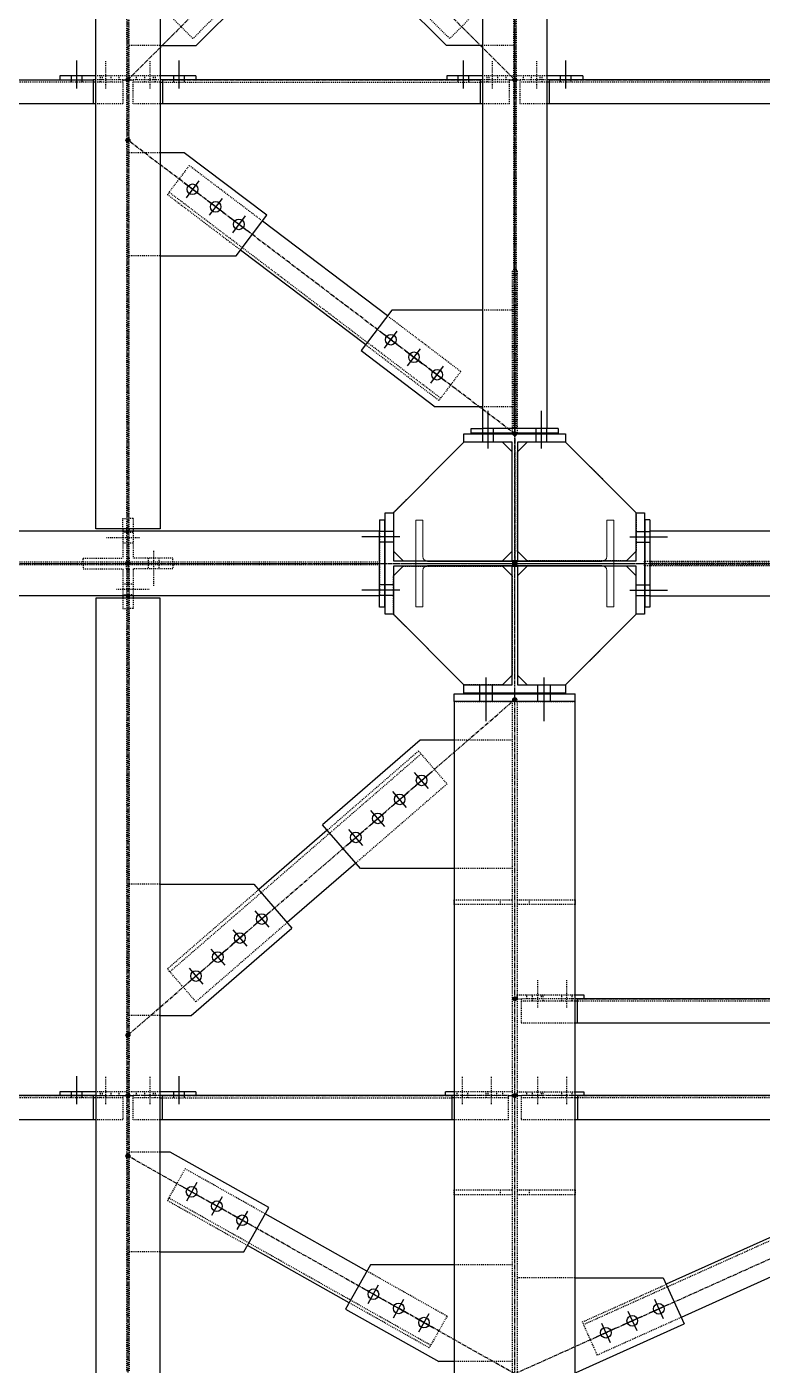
# Model space of a CAD drawing. Header units: millimetres. Extents: x -1319 to 21258, y 10038 to 27532.
# Drawn here: x 13218 to 14739, y 18825 to 21592 of the extents above; entities that cross this region are included whole.
import ezdxf

# ---------------------------------------------------------------- set-up
doc = ezdxf.new("R2010")
doc.units = ezdxf.units.MM
for name, pattern in [('CENTER', [12.7, 7.9375, -1.5875, 1.5875, -1.5875]), ('DXK_LINE_DOT2', [3.9198, 1.9599, -1.9599]), ('DXK_LINE_DOT5', [7.8785, 2.979, -0.9799, 0.9799, -0.9799, 0.9799, -0.9799])]:
    doc.linetypes.add(name, pattern=pattern)
for name, color, linetype in [('1', 7, 'Continuous'), ('2', 7, 'Continuous'), ('4', 7, 'Continuous')]:
    doc.layers.add(name, color=color, linetype=linetype)
doc.layers.add('CEN', color=1, linetype='CENTER', lineweight=9)
doc.layers.add('MAIN OBJECT', color=2, linetype='Continuous', lineweight=18)

# ---------------------------------------------------------------- blocks, each defined once
blk = doc.blocks.new('A$Cfeb8c868')
at = {"layer": '4', "linetype": 'Continuous'}
for points in [[(7700, -2004, -1), (7700, -1996, -1)], [(7700, -2004, -1), (7700, -1996, -1)], [(7700, -2004, -1), (7700, -1996, -1)], [(8500, -2004, -1), (8500, -1996, -1)], [(8500, -2004, -1), (8500, -1996, -1)], [(8500, -2004, -1), (8500, -1996, -1)], [(7700, -2129, -1), (7700, -2121, -1)], [(8500, -2735.7, -1), (8500, -2727.7, -1)], [(7700, -3004, -1), (7700, -2996, -1)], [(7700, -3004, -1), (7700, -2996, -1)], [(8500, -3004, -1), (8500, -2996, -1)], [(8500, -3004, -1), (8500, -2996, -1)], [(8500, -3004, -1), (8500, -2996, -1)], [(8500, -3004, -1), (8500, -2996, -1)], [(8500, -3285.4, -1), (8500, -3277.4, -1)], [(8500, -3904, -1), (8500, -3896, -1)], [(7700, -3979, -1), (7700, -3971, -1)], [(7700, -4104, -1), (7700, -4096, -1)], [(7700, -4104, -1), (7700, -4096, -1)], [(8500, -4104, -1), (8500, -4096, -1)], [(8500, -4104, -1), (8500, -4096, -1)], [(7700, -4229, -1), (7700, -4221, -1)]]:
    blk.add_hatch(color=4, dxfattribs=at).paths.add_polyline_path(points)
at = {"layer": '1', "color": 4, "linetype": 'DXK_LINE_DOT2'}
for p, q in [((8497.2, -16.4), (8497.2, -2720.7)), ((8502.9, -16.4), (8502.9, -2720.7)), ((7697.2, -110), (7697.2, -2928.4)), ((7702.8, -2928.4), (7702.8, -1192)), ((7926.6, -1822.9), (7834.6, -1914.9)), ((8365.4, -1914.9), (8273.4, -1822.9)), ((7834.6, -1914.9), (7781.6, -1861.8)), ((8418.4, -1861.8), (8365.4, -1914.9)), ((7766.6, -1929.3), (7702.8, -1929.3)), ((8497.2, -1929.3), (8433.4, -1929.3)), ((7654.2, -2018), (7654.2, -1960)), ((7745.8, -2018), (7745.8, -1960)), ((8454.2, -2018), (8454.2, -1960)), ((8545.8, -2018), (8545.8, -1960)), ((7697.2, -1992), (7633.4, -1992)), ((7643.2, -2000), (7643.2, -1992)), ((7647.2, -2000), (7647.2, -1992)), ((7665.2, -2000), (7665.2, -1992)), ((7682.2, -2000), (7682.2, -1992)), ((7697.2, -1992), (7697.2, -2000)), ((7766.6, -1992), (7702.8, -1992)), ((7717.9, -2000), (7717.9, -1992)), ((7734.8, -2000), (7734.8, -1992)), ((7752.8, -2000), (7752.8, -1992)), ((7756.8, -2000), (7756.8, -1992)), ((8497.2, -1992), (8433.4, -1992)), ((8443.2, -2000), (8443.2, -1992)), ((8447.2, -2000), (8447.2, -1992)), ((8465.2, -2000), (8465.2, -1992)), ((8482.2, -2000), (8482.2, -1992)), ((8497.2, -1992), (8497.2, -2000)), ((8566.6, -1992), (8502.9, -1992)), ((8517.9, -2000), (8517.9, -1992)), ((8534.8, -2000), (8534.8, -1992)), ((8552.8, -2000), (8552.8, -1992)), ((8556.8, -2000), (8556.8, -1992)), ((7628.4, -2005), (6695, -2005)), ((7689.2, -2000), (7628.4, -2000)), ((7689.2, -2005), (7633.4, -2005)), ((7643.2, -2005), (7643.2, -2000)), ((7665.2, -2005), (7665.2, -2000)), ((7689.2, -2000), (7689.2, -2050)), ((7710.8, -2050), (7710.8, -2000)), ((7771.6, -2000), (7710.8, -2000)), ((7766.6, -2005), (7710.8, -2005)), ((7734.8, -2005), (7734.8, -2000)), ((7756.8, -2005), (7756.8, -2000)), ((7771.6, -2005), (8428.4, -2005)), ((8489.2, -2000), (8428.4, -2000)), ((8489.2, -2005), (8433.4, -2005)), ((8443.2, -2005), (8443.2, -2000)), ((8465.2, -2005), (8465.2, -2000)), ((8489.2, -2050), (8489.2, -2000)), ((8510.8, -2000), (8510.8, -2050)), ((8571.6, -2000), (8510.8, -2000)), ((8566.6, -2005), (8510.8, -2005)), ((8534.8, -2005), (8534.8, -2000)), ((8556.8, -2005), (8556.8, -2000)), ((9428.4, -2005), (8571.6, -2005)), ((7689.2, -2050), (7633.4, -2050)), ((7766.6, -2050), (7710.8, -2050)), ((8489.2, -2050), (8433.4, -2050)), ((8566.6, -2050), (8510.8, -2050)), ((7766.6, -2150.7), (7702.8, -2150.7)), ((7826.9, -2177.3), (7781.6, -2237.1)), ((7978.3, -2292.1), (7826.9, -2177.3)), ((7781.6, -2237.1), (7933, -2351.9)), ((8346.7, -2658.1), (7785.2, -2232.3)), ((7766.6, -2363.8), (7702.8, -2363.8)), ((8495, -2395), (8505, -2395)), ((8495, -2730.7), (8495, -2395)), ((8505, -2395), (8505, -2730.7)), ((8388.4, -2603.1), (8237, -2488.3)), ((8497.2, -2476.3), (8433.4, -2476.3)), ((8343.1, -2662.9), (8191.7, -2548.1)), ((8495, -2551.2), (8505, -2551.2)), ((8388.4, -2603.1), (8343.1, -2662.9)), ((8495, -2650.8), (8505, -2650.8)), ((8497.2, -2676.1), (8433.4, -2676.1)), ((8566.6, -2720.7), (8433.4, -2720.7)), ((8505, -2731.7), (8495, -2731.7)), ((8395, -2749.1), (8249, -2895)), ((8474.6, -2749.1), (8395, -2749.1)), ((8494.6, -2769.1), (8474.6, -2749.1)), ((8505.4, -2769.1), (8525.4, -2749.1)), ((8605, -2749.1), (8525.4, -2749.1)), ((8605, -2749.1), (8750.9, -2895)), ((8494.6, -2974.6), (8494.6, -2769.1)), ((8505.4, -2974.6), (8505.4, -2769.1)), ((8249, -2895), (8249, -2974.6)), ((8750.9, -2895), (8750.9, -2974.6)), ((7689.2, -2928.4), (7689.2, -2907.2)), ((7689.2, -2907.2), (7697.2, -2907.2)), ((7697.2, -2928.4), (7697.2, -2933.4)), ((7710.8, -2907.2), (7702.8, -2907.2)), ((7702.8, -2928.4), (7702.8, -2933.4)), ((7710.8, -2907.2), (7710.8, -2928.4)), ((7723.9, -2947.2), (7655.9, -2947.2)), ((7689.2, -2933.4), (7689.2, -2989.2)), ((7697.2, -2936.2), (7689.2, -2936.2)), ((7697.2, -2958.2), (7689.2, -2958.2)), ((7697.2, -2933.4), (7697.2, -2989.2)), ((7702.8, -2936.2), (7697.2, -2936.2)), ((7702.8, -2958.2), (7697.2, -2958.2)), ((7702.8, -2989.2), (7702.8, -2933.4)), ((7710.8, -2936.2), (7702.8, -2936.2)), ((7710.8, -2958.2), (7702.8, -2958.2)), ((7710.8, -2933.4), (7710.8, -2989.2)), ((8220.6, -2933.4), (8220.6, -3066.6)), ((8779.4, -2933.4), (8779.4, -3066.6)), ((7752.8, -2973.6), (7752.8, -3046.6)), ((8249, -2974.6), (8269.1, -2994.6)), ((8474.6, -2994.6), (8494.6, -2974.6)), ((8525.4, -2994.6), (8505.4, -2974.6)), ((8750.9, -2974.6), (8730.9, -2994.6)), ((8220.6, -2997.2), (6695, -2997.2)), ((8220.6, -3002.9), (6695, -3002.9)), ((7607.2, -2997.2), (7607.2, -2989.2)), ((7607.2, -2989.2), (7689.2, -2989.2)), ((7607.2, -3002.9), (7607.2, -3010.9)), ((7607.2, -3010.9), (7689.2, -3010.9)), ((7689.2, -3010.9), (7689.2, -3066.6)), ((7697.2, -2989.2), (7702.8, -2989.2)), ((7697.2, -2989.2), (7697.2, -2997.2)), ((7697.2, -3010.9), (7697.2, -3002.9)), ((7697.2, -3010.9), (7697.2, -3092.9)), ((7702.8, -3010.9), (7697.2, -3010.9)), ((7702.8, -2989.2), (7702.8, -2997.2)), ((7702.8, -3010.9), (7702.8, -3002.9)), ((7702.8, -3010.9), (7702.8, -3066.6)), ((7792.8, -2989.2), (7710.8, -2989.2)), ((7792.8, -3010.9), (7710.8, -3010.9)), ((7710.8, -3010.9), (7710.8, -3066.6)), ((7741.8, -2989.2), (7741.8, -2997.2)), ((7741.8, -2997.2), (7741.8, -3002.9)), ((7741.8, -3002.9), (7741.8, -3010.9)), ((7763.8, -2989.2), (7763.8, -2997.2)), ((7763.8, -2997.2), (7763.8, -3002.9)), ((7763.8, -3002.9), (7763.8, -3010.9)), ((7792.8, -2997.2), (7792.8, -2989.2)), ((7792.8, -3002.9), (7792.8, -3010.9)), ((8249, -3025.4), (8269.1, -3005.4)), ((8269.1, -2994.6), (8474.6, -2994.6)), ((8269.1, -3005.4), (8474.6, -3005.4)), ((8474.6, -3005.4), (8494.6, -3025.4)), ((8525.4, -3005.4), (8505.4, -3025.4)), ((8730.9, -2994.6), (8525.4, -2994.6)), ((8730.9, -3005.4), (8525.4, -3005.4)), ((8750.9, -3025.4), (8730.9, -3005.4)), ((8768.3, -3005), (8768.3, -2995)), ((8769.4, -2995), (9175.6, -2995)), ((9175.6, -3005), (8769.4, -3005)), ((11220.6, -2997.2), (8779.4, -2997.2)), ((11220.6, -3002.9), (8779.4, -3002.9)), ((8877.4, -3005), (8877.4, -2995)), ((8991.1, -3005), (8991.1, -2995)), ((7689.2, -3041.9), (7697.2, -3041.9)), ((7697.2, -3041.9), (7702.8, -3041.9)), ((7702.8, -3041.9), (7710.8, -3041.9)), ((8249, -3105), (8249, -3025.4)), ((8494.6, -3025.4), (8494.6, -3230.9)), ((8505.4, -3025.4), (8505.4, -3230.9)), ((8750.9, -3105), (8750.9, -3025.4)), ((7676.1, -3052.9), (7744.2, -3052.9)), ((7689.2, -3063.9), (7697.2, -3063.9)), ((7697.2, -3063.9), (7702.8, -3063.9)), ((7702.8, -3063.9), (7710.8, -3063.9)), ((7702.8, -3071.6), (7702.8, -3066.6)), ((7689.2, -3071.6), (7689.2, -3092.9)), ((7689.2, -3092.9), (7697.2, -3092.9)), ((7697.2, -3092.9), (7697.2, -4670)), ((7702.8, -3071.6), (7702.8, -4670)), ((7710.8, -3092.9), (7702.8, -3092.9)), ((7710.8, -3071.6), (7710.8, -3092.9)), ((8395, -3250.9), (8249, -3105)), ((8605, -3250.9), (8750.9, -3105)), ((8494.6, -3230.9), (8474.6, -3250.9)), ((8505.4, -3230.9), (8525.4, -3250.9)), ((8474.6, -3250.9), (8395, -3250.9)), ((8525.4, -3250.9), (8605, -3250.9)), ((8375, -3285.4), (8495, -3285.4)), ((8375, -3285.4), (8375, -3695)), ((8495, -3285.4), (8505, -3285.4)), ((8495, -9688), (8495, -3285.4)), ((8505, -3285.4), (8505, -9688)), ((8505, -3285.4), (8625, -3285.4)), ((8625, -3695), (8625, -3285.4)), ((8495, -3365.2), (8375, -3365.2)), ((8306.3, -3393.7), (7786.8, -3844.1)), ((8301, -3387.7), (8112.2, -3551.5)), ((8301, -3387.7), (8360, -3455.7)), ((8360, -3455.7), (8171.1, -3619.5)), ((8495, -3630.8), (8375, -3630.8)), ((7766.6, -3663), (7702.8, -3663)), ((7781.6, -3838.1), (7970.5, -3674.3)), ((8375, -3705), (8375, -3695)), ((8375, -3695), (8495, -3695)), ((8495, -3705), (8375, -3705)), ((8375, -3705), (8375, -4295)), ((8470, -3695), (8470, -3705)), ((8505, -3695), (8625, -3695)), ((8625, -3705), (8505, -3705)), ((8530, -3695), (8530, -3705)), ((8625, -3695), (8625, -3705)), ((8625, -4295), (8625, -3705)), ((8029.4, -3742.3), (7840.6, -3906.1)), ((7840.6, -3906.1), (7781.6, -3838.1)), ((8548, -3918), (8548, -3860)), ((8608, -3918), (8608, -3860)), ((8505, -3900), (8505, -3892)), ((8505, -3892), (8625, -3892)), ((8513, -3900), (8513, -3950)), ((8630, -3900), (8513, -3900)), ((8525, -3900), (8525, -3892)), ((8537, -3900), (8537, -3892)), ((8537, -3905), (8537, -3900)), ((8555, -3900), (8555, -3892)), ((8559, -3900), (8559, -3892)), ((8559, -3905), (8559, -3900)), ((8597, -3900), (8597, -3892)), ((8597, -3905), (8597, -3900)), ((8619, -3900), (8619, -3892)), ((8619, -3905), (8619, -3900)), ((8625, -3905), (8513, -3905)), ((9428.4, -3905), (8630, -3905)), ((7766.6, -3934.2), (7702.8, -3934.2)), ((8625, -3950), (8513, -3950)), ((7654.2, -4118), (7654.2, -4060)), ((7745.8, -4118), (7745.8, -4060)), ((8392, -4118), (8392, -4060)), ((8452, -4118), (8452, -4060)), ((8548, -4118), (8548, -4060)), ((8608, -4118), (8608, -4060)), ((7697.2, -4092), (7633.4, -4092)), ((7643.2, -4100), (7643.2, -4092)), ((7647.2, -4100), (7647.2, -4092)), ((7665.2, -4100), (7665.2, -4092)), ((7682.2, -4100), (7682.2, -4092)), ((7697.2, -4092), (7697.2, -4100)), ((7766.6, -4092), (7702.8, -4092)), ((7717.9, -4100), (7717.9, -4092)), ((7734.8, -4100), (7734.8, -4092)), ((7752.8, -4100), (7752.8, -4092)), ((7756.8, -4100), (7756.8, -4092)), ((8495, -4092), (8375, -4092)), ((8381, -4100), (8381, -4092)), ((8403, -4100), (8403, -4092)), ((8441, -4100), (8441, -4092)), ((8445, -4100), (8445, -4092)), ((8463, -4100), (8463, -4092)), ((8475, -4100), (8475, -4092)), ((8505, -4100), (8505, -4092)), ((8505, -4092), (8625, -4092)), ((8525, -4100), (8525, -4092)), ((8537, -4100), (8537, -4092)), ((8555, -4100), (8555, -4092)), ((8559, -4100), (8559, -4092)), ((8597, -4100), (8597, -4092)), ((8619, -4100), (8619, -4092)), ((7628.4, -4105), (6695, -4105)), ((7628.4, -4100), (7689.2, -4100)), ((7689.2, -4105), (7633.4, -4105)), ((7643.2, -4105), (7643.2, -4100)), ((7665.2, -4105), (7665.2, -4100)), ((7689.2, -4100), (7689.2, -4150)), ((7710.9, -4150), (7710.9, -4100)), ((7771.6, -4100), (7710.9, -4100)), ((7766.6, -4105), (7710.9, -4105)), ((7734.8, -4105), (7734.8, -4100)), ((7756.8, -4105), (7756.8, -4100)), ((7771.6, -4105), (8370, -4105)), ((8487, -4100), (8370, -4100)), ((8487, -4105), (8375, -4105)), ((8381, -4105), (8381, -4100)), ((8403, -4105), (8403, -4100)), ((8441, -4105), (8441, -4100)), ((8463, -4105), (8463, -4100)), ((8487, -4150), (8487, -4100)), ((8630, -4100), (8513, -4100)), ((8513, -4100), (8513, -4150)), ((8625, -4105), (8513, -4105)), ((8537, -4105), (8537, -4100)), ((8559, -4105), (8559, -4100)), ((8597, -4105), (8597, -4100)), ((8619, -4105), (8619, -4100)), ((9428.4, -4105), (8630, -4105)), ((7689.2, -4150), (7633.4, -4150)), ((7766.6, -4150), (7710.9, -4150)), ((8487, -4150), (8375, -4150)), ((8625, -4150), (8513, -4150)), ((7766.6, -4217), (7702.8, -4217)), ((7818.4, -4251.4), (7781.6, -4316.8)), ((7984, -4344.6), (7818.4, -4251.4)), ((9390.1, -4237.2), (8642.5, -4573.6)), ((8326.2, -4616.2), (7784.5, -4311.6)), ((8375, -4305), (8375, -4295)), ((8375, -4295), (8495, -4295)), ((8495, -4305), (8375, -4305)), ((8375, -4305), (8375, -5495)), ((8470, -4295), (8470, -4305)), ((8505, -4295), (8625, -4295)), ((8625, -4305), (8505, -4305)), ((8530, -4295), (8530, -4305)), ((8625, -4295), (8625, -4305)), ((8625, -5495), (8625, -4305)), ((7781.6, -4316.8), (7947.2, -4409.9)), ((7766.6, -4423), (7702.8, -4423)), ((8495, -4449.9), (8375, -4449.9)), ((8360, -4556.1), (8194.4, -4462.9)), ((8625, -4476.5), (8505, -4476.5)), ((8640, -4568.1), (8813.3, -4490.2)), ((8323.2, -4621.5), (8157.6, -4528.3)), ((8360, -4556.1), (8323.2, -4621.5)), ((8844, -4558.6), (8670.8, -4636.5)), ((8670.8, -4636.5), (8640, -4568.1)), ((8495, -4650), (8375, -4650))]:
    blk.add_line(p, q, dxfattribs=at)
at = {"layer": '2', "color": 4, "linetype": 'DXK_LINE_DOT5'}
for p, q in [((8500, -10093), (8500, 2072.7)), ((-5632.2, -3000), (11949.3, -3000))]:
    blk.add_line(p, q, dxfattribs=at)
at = {"layer": '2', "color": 4, "linetype": 'Continuous'}
for p, q in [((8433.4, -16.4), (8433.4, -2720.7)), ((8566.6, -16.4), (8566.6, -2720.7)), ((7633.4, -2928.4), (7633.4, -105)), ((7766.6, -105), (7766.6, -2928.4)), ((7841.4, -1929.3), (7937.2, -1833.5)), ((8358.6, -1929.3), (8262.8, -1833.5)), ((7766.6, -1929.3), (7841.4, -1929.3)), ((8433.4, -1929.3), (8358.6, -1929.3)), ((7594.2, -2018), (7594.2, -1960)), ((7805.8, -2018), (7805.8, -1960)), ((8394.2, -2018), (8394.2, -1960)), ((8605.8, -2018), (8605.8, -1960)), ((7633.4, -1992), (7559.2, -1992)), ((7559.2, -1992), (7559.2, -2000)), ((7583.2, -2000), (7583.2, -1992)), ((7605.2, -2000), (7605.2, -1992)), ((7840.8, -1992), (7766.6, -1992)), ((7794.8, -2000), (7794.8, -1992)), ((7816.8, -2000), (7816.8, -1992)), ((7840.8, -1992), (7840.8, -2000)), ((8433.4, -1992), (8359.2, -1992)), ((8359.2, -1992), (8359.2, -2000)), ((8383.2, -2000), (8383.2, -1992)), ((8405.2, -2000), (8405.2, -1992)), ((8640.8, -1992), (8566.6, -1992)), ((8594.8, -2000), (8594.8, -1992)), ((8616.8, -2000), (8616.8, -1992)), ((8640.8, -1992), (8640.8, -2000)), ((6695, -2000), (7628.4, -2000)), ((7583.2, -2005), (7583.2, -2000)), ((7605.2, -2005), (7605.2, -2000)), ((7628.4, -2000), (7628.4, -2050)), ((7633.4, -2000), (7628.4, -2000)), ((7633.4, -2005), (7628.4, -2005)), ((7771.6, -2000), (7766.6, -2000)), ((7766.6, -2005), (7771.6, -2005)), ((8428.4, -2000), (7771.6, -2000)), ((7771.6, -2000), (7771.6, -2050)), ((7794.8, -2005), (7794.8, -2000)), ((7816.8, -2005), (7816.8, -2000)), ((8383.2, -2005), (8383.2, -2000)), ((8405.2, -2005), (8405.2, -2000)), ((8428.4, -2000), (8428.4, -2050)), ((8433.4, -2000), (8428.4, -2000)), ((8433.4, -2005), (8428.4, -2005)), ((8571.6, -2000), (8566.6, -2000)), ((8571.6, -2005), (8566.6, -2005)), ((9428.4, -2000), (8571.6, -2000)), ((8571.6, -2050), (8571.6, -2000)), ((8594.8, -2005), (8594.8, -2000)), ((8616.8, -2005), (8616.8, -2000)), ((7633.4, -2050), (6690, -2050)), ((8433.4, -2050), (7766.6, -2050)), ((9433.4, -2050), (8566.6, -2050)), ((7816.6, -2150.7), (7766.6, -2150.7)), ((7987.4, -2280.2), (7816.6, -2150.7)), ((7851.2, -2239.6), (7816.1, -2213.1)), ((7847, -2208.8), (7820.4, -2243.9)), ((7899, -2275.9), (7863.9, -2249.3)), ((7894.8, -2245.1), (7868.2, -2280.1)), ((7946.8, -2312.2), (7911.7, -2285.6)), ((7942.6, -2281.3), (7916, -2316.4)), ((7923.9, -2363.8), (7987.4, -2280.2)), ((8237, -2488.3), (7978.3, -2292.1)), ((8191.7, -2548.1), (7933, -2351.9)), ((7766.6, -2363.8), (7923.9, -2363.8)), ((8246.1, -2476.3), (8182.6, -2560)), ((8433.4, -2476.3), (8246.1, -2476.3)), ((8226.2, -2524), (8261.3, -2550.6)), ((8230.5, -2554.9), (8257, -2519.8)), ((8182.6, -2560), (8335.7, -2676.1)), ((8274, -2560.3), (8309.1, -2586.9)), ((8278.3, -2591.1), (8304.8, -2556.1)), ((8321.8, -2596.5), (8356.9, -2623.1)), ((8326.1, -2627.4), (8352.7, -2592.3)), ((8433.4, -2676.1), (8335.7, -2676.1)), ((8445, -2762.1), (8445, -2684.1)), ((8445, -2762.1), (8445, -2684.1)), ((8555, -2762.1), (8555, -2684.1)), ((8555, -2762.1), (8555, -2684.1)), ((8395, -2731.7), (8395, -2731.7)), ((8395, -2731.7), (8605, -2731.7)), ((8395, -2749.1), (8395, -2731.7)), ((8410, -2730.7), (8410, -2720.7)), ((8410, -2720.7), (8433.4, -2720.7)), ((8590, -2730.7), (8410, -2730.7)), ((8566.6, -2720.7), (8433.4, -2720.7)), ((8434, -2730.7), (8434, -2720.7)), ((8434, -2730.7), (8434, -2720.7)), ((8434, -2749.1), (8434, -2731.7)), ((8434, -2749.1), (8434, -2731.7)), ((8456, -2730.7), (8456, -2720.7)), ((8456, -2730.7), (8456, -2720.7)), ((8456, -2749.1), (8456, -2731.7)), ((8456, -2749.1), (8456, -2731.7)), ((8495, -2730.7), (8495, -2731.7)), ((8505, -2730.7), (8505, -2731.7)), ((8544, -2730.7), (8544, -2720.7)), ((8544, -2730.7), (8544, -2720.7)), ((8544, -2749.1), (8544, -2731.7)), ((8544, -2749.1), (8544, -2731.7)), ((8566, -2730.7), (8566, -2720.7)), ((8566, -2730.7), (8566, -2720.7)), ((8566, -2749.1), (8566, -2731.7)), ((8566, -2749.1), (8566, -2731.7)), ((8590, -2720.7), (8566.6, -2720.7)), ((8590, -2720.7), (8590, -2730.7)), ((8605, -2731.7), (8605, -2731.7)), ((8605, -2731.7), (8605, -2749.1)), ((8395, -2749.1), (8249, -2895)), ((8395, -2749.1), (8395, -2749.1)), ((8494.6, -2749.1), (8395, -2749.1)), ((8494.6, -2769.1), (8474.6, -2749.1)), ((8494.6, -2749.1), (8494.6, -2749.1)), ((8494.6, -2994.6), (8494.6, -2749.1)), ((8505.4, -2749.1), (8505.4, -2749.1)), ((8605, -2749.1), (8505.4, -2749.1)), ((8505.4, -2749.1), (8505.4, -2994.6)), ((8525.4, -2749.1), (8505.4, -2769.1)), ((8605, -2749.1), (8605, -2749.1)), ((8605, -2749.1), (8750.9, -2895)), ((8231.7, -3105), (8231.7, -2895)), ((8231.7, -2895), (8249, -2895)), ((8249, -2895), (8249, -2994.6)), ((8750.9, -2895), (8768.3, -2895)), ((8750.9, -2994.6), (8750.9, -2895)), ((8768.3, -2895), (8768.3, -3105)), ((7766.6, -2928.4), (7633.4, -2928.4)), ((7689.2, -2928.4), (7689.2, -2933.4)), ((7697.2, -2928.4), (7697.2, -2933.4)), ((7702.8, -2933.4), (7702.8, -2928.4)), ((7710.8, -2928.4), (7710.8, -2933.4)), ((8220.6, -2910), (8220.6, -2933.4)), ((8220.6, -2910), (8230.6, -2910)), ((8230.6, -2910), (8230.6, -3090)), ((8779.4, -2910), (8769.4, -2910)), ((8769.4, -3090), (8769.4, -2910)), ((8779.4, -2910), (8779.4, -2933.4)), ((8220.6, -2933.4), (6690, -2933.4)), ((8262, -2945), (8184, -2945)), ((8262, -2945), (8184, -2945)), ((8230.6, -2934), (8220.6, -2934)), ((8230.6, -2934), (8220.6, -2934)), ((8230.6, -2956), (8220.6, -2956)), ((8230.6, -2956), (8220.6, -2956)), ((8220.6, -3066.6), (8220.6, -2933.4)), ((8249, -2934), (8231.7, -2934)), ((8249, -2934), (8231.7, -2934)), ((8249, -2956), (8231.7, -2956)), ((8249, -2956), (8231.7, -2956)), ((8738, -2945), (8816, -2945)), ((8738, -2945), (8816, -2945)), ((8750.9, -2934), (8768.3, -2934)), ((8750.9, -2934), (8768.3, -2934)), ((8750.9, -2956), (8768.3, -2956)), ((8750.9, -2956), (8768.3, -2956)), ((8769.4, -2934), (8779.4, -2934)), ((8769.4, -2934), (8779.4, -2934)), ((8769.4, -2956), (8779.4, -2956)), ((8769.4, -2956), (8779.4, -2956)), ((8779.4, -2933.4), (8779.4, -3066.6)), ((11220.6, -2933.4), (8779.4, -2933.4)), ((8249, -2974.6), (8269.1, -2994.6)), ((8474.6, -2994.6), (8494.6, -2974.6)), ((8525.4, -2994.6), (8505.4, -2974.6)), ((8750.9, -2974.6), (8730.9, -2994.6)), ((8249, -2994.6), (8750.9, -2994.6)), ((8750.9, -3005.4), (8249, -3005.4)), ((8249, -3005.4), (8249, -3105)), ((8269.1, -3005.4), (8249, -3025.4)), ((8474.6, -3005.4), (8494.6, -3025.4)), ((8494.6, -2994.6), (8494.6, -2994.6)), ((8505.4, -2994.6), (8494.6, -2994.6)), ((8494.6, -3005.4), (8494.6, -3005.4)), ((8494.6, -3251), (8494.6, -3005.4)), ((8494.6, -3005.4), (8505.4, -3005.4)), ((8505.4, -2994.6), (8505.4, -2994.6)), ((8505.4, -3005.4), (8505.4, -3005.4)), ((8505.4, -3005.4), (8505.4, -3251)), ((8525.4, -3005.4), (8505.4, -3025.4)), ((8750.9, -3025.4), (8730.9, -3005.4)), ((8750.9, -3105), (8750.9, -3005.4)), ((8768.3, -2995), (8769.4, -2995)), ((8769.4, -3005), (8768.3, -3005)), ((8220.6, -3066.6), (6690, -3066.6)), ((7689.2, -3066.6), (7689.2, -3071.6)), ((7697.2, -3066.6), (7697.2, -3071.6)), ((7702.8, -3066.6), (7702.8, -3071.6)), ((7710.8, -3066.6), (7710.8, -3071.6)), ((8262, -3055), (8184, -3055)), ((8262, -3055), (8184, -3055)), ((8230.6, -3044), (8220.6, -3044)), ((8230.6, -3044), (8220.6, -3044)), ((8230.6, -3066), (8220.6, -3066)), ((8230.6, -3066), (8220.6, -3066)), ((8220.6, -3090), (8220.6, -3066.6)), ((8249, -3044), (8231.7, -3044)), ((8249, -3044), (8231.7, -3044)), ((8249, -3066), (8231.7, -3066)), ((8249, -3066), (8231.7, -3066)), ((8738, -3055), (8816, -3055)), ((8738, -3055), (8816, -3055)), ((8750.9, -3044), (8768.3, -3044)), ((8750.9, -3044), (8768.3, -3044)), ((8750.9, -3066), (8768.3, -3066)), ((8750.9, -3066), (8768.3, -3066)), ((8769.4, -3044), (8779.4, -3044)), ((8769.4, -3044), (8779.4, -3044)), ((8769.4, -3066), (8779.4, -3066)), ((8769.4, -3066), (8779.4, -3066)), ((8779.4, -3066.6), (11220.6, -3066.6)), ((8779.4, -3066.6), (8779.4, -3090)), ((7633.4, -3071.6), (7633.4, -4675)), ((7766.6, -3071.6), (7633.4, -3071.6)), ((7766.6, -4675), (7766.6, -3071.6)), ((8230.6, -3090), (8220.6, -3090)), ((8779.4, -3090), (8769.4, -3090)), ((8249, -3105), (8231.7, -3105)), ((8395, -3250.9), (8249, -3105)), ((8605, -3250.9), (8750.9, -3105)), ((8768.3, -3105), (8750.9, -3105)), ((8440, -3235.9), (8440, -3325.9)), ((8440, -3235.9), (8440, -3325.9)), ((8440, -3235.9), (8440, -3325.9)), ((8440, -3235.9), (8440, -3325.9)), ((8440, -3235.9), (8440, -3325.9)), ((8440, -3235.9), (8440, -3325.9)), ((8440, -3235.9), (8440, -3325.9)), ((8440, -3235.9), (8440, -3325.9)), ((8440, -3235.9), (8440, -3325.9)), ((8440, -3235.9), (8440, -3325.9)), ((8494.6, -3230.9), (8474.6, -3250.9)), ((8505.4, -3230.9), (8525.4, -3250.9)), ((8560, -3235.9), (8560, -3325.9)), ((8560, -3235.9), (8560, -3325.9)), ((8560, -3235.9), (8560, -3325.9)), ((8560, -3235.9), (8560, -3325.9)), ((8560, -3235.9), (8560, -3325.9)), ((8560, -3235.9), (8560, -3325.9)), ((8560, -3235.9), (8560, -3325.9)), ((8560, -3235.9), (8560, -3325.9)), ((8560, -3235.9), (8560, -3325.9)), ((8560, -3235.9), (8560, -3325.9)), ((8395, -3251), (8395, -3251)), ((8395, -3268.4), (8395, -3251)), ((8395, -3251), (8494.6, -3251)), ((8427, -3251), (8427, -3268.4)), ((8427, -3251), (8427, -3268.4)), ((8427, -3251), (8427, -3268.4)), ((8427, -3251), (8427, -3268.4)), ((8427, -3251), (8427, -3268.4)), ((8427, -3251), (8427, -3268.4)), ((8427, -3251), (8427, -3268.4)), ((8427, -3251), (8427, -3268.4)), ((8427, -3251), (8427, -3268.4)), ((8427, -3251), (8427, -3268.4)), ((8453, -3251), (8453, -3268.4)), ((8453, -3251), (8453, -3268.4)), ((8453, -3251), (8453, -3268.4)), ((8453, -3251), (8453, -3268.4)), ((8453, -3251), (8453, -3268.4)), ((8453, -3251), (8453, -3268.4)), ((8453, -3251), (8453, -3268.4)), ((8453, -3251), (8453, -3268.4)), ((8453, -3251), (8453, -3268.4)), ((8453, -3251), (8453, -3268.4)), ((8494.6, -3251), (8494.6, -3251)), ((8505.4, -3251), (8505.4, -3251)), ((8505.4, -3251), (8605, -3251)), ((8547, -3251), (8547, -3268.4)), ((8547, -3251), (8547, -3268.4)), ((8547, -3251), (8547, -3268.4)), ((8547, -3251), (8547, -3268.4)), ((8547, -3251), (8547, -3268.4)), ((8547, -3251), (8547, -3268.4)), ((8547, -3251), (8547, -3268.4)), ((8547, -3251), (8547, -3268.4)), ((8547, -3251), (8547, -3268.4)), ((8547, -3251), (8547, -3268.4)), ((8573, -3251), (8573, -3268.4)), ((8573, -3251), (8573, -3268.4)), ((8573, -3251), (8573, -3268.4)), ((8573, -3251), (8573, -3268.4)), ((8573, -3251), (8573, -3268.4)), ((8573, -3251), (8573, -3268.4)), ((8573, -3251), (8573, -3268.4)), ((8573, -3251), (8573, -3268.4)), ((8573, -3251), (8573, -3268.4)), ((8573, -3251), (8573, -3268.4)), ((8605, -3251), (8605, -3251)), ((8605, -3251), (8605, -3268.4)), ((8375, -3285.4), (8375, -3269.3)), ((8375, -3269.3), (8625, -3269.3)), ((8625, -3285.4), (8375, -3285.4)), ((8375, -3285.4), (8375, -9688)), ((8395, -3268.4), (8395, -3268.4)), ((8605, -3268.4), (8395, -3268.4)), ((8427, -3269.3), (8427, -3285.4)), ((8427, -3269.3), (8427, -3285.4)), ((8427, -3269.3), (8427, -3285.4)), ((8427, -3269.3), (8427, -3285.4)), ((8427, -3269.3), (8427, -3285.4)), ((8427, -3269.3), (8427, -3285.4)), ((8427, -3269.3), (8427, -3285.4)), ((8427, -3269.3), (8427, -3285.4)), ((8427, -3269.3), (8427, -3285.4)), ((8427, -3269.3), (8427, -3285.4)), ((8453, -3269.3), (8453, -3285.4)), ((8453, -3269.3), (8453, -3285.4)), ((8453, -3269.3), (8453, -3285.4)), ((8453, -3269.3), (8453, -3285.4)), ((8453, -3269.3), (8453, -3285.4)), ((8453, -3269.3), (8453, -3285.4)), ((8453, -3269.3), (8453, -3285.4)), ((8453, -3269.3), (8453, -3285.4)), ((8453, -3269.3), (8453, -3285.4)), ((8453, -3269.3), (8453, -3285.4)), ((8547, -3269.3), (8547, -3285.4)), ((8547, -3269.3), (8547, -3285.4)), ((8547, -3269.3), (8547, -3285.4)), ((8547, -3269.3), (8547, -3285.4)), ((8547, -3269.3), (8547, -3285.4)), ((8547, -3269.3), (8547, -3285.4)), ((8547, -3269.3), (8547, -3285.4)), ((8547, -3269.3), (8547, -3285.4)), ((8547, -3269.3), (8547, -3285.4)), ((8547, -3269.3), (8547, -3285.4)), ((8573, -3269.3), (8573, -3285.4)), ((8573, -3269.3), (8573, -3285.4)), ((8573, -3269.3), (8573, -3285.4)), ((8573, -3269.3), (8573, -3285.4)), ((8573, -3269.3), (8573, -3285.4)), ((8573, -3269.3), (8573, -3285.4)), ((8573, -3269.3), (8573, -3285.4)), ((8573, -3269.3), (8573, -3285.4)), ((8573, -3269.3), (8573, -3285.4)), ((8573, -3269.3), (8573, -3285.4)), ((8605, -3268.4), (8605, -3268.4)), ((8625, -3285.4), (8625, -3269.3)), ((8625, -9688), (8625, -3285.4)), ((8304.1, -3365.2), (8102.3, -3540.1)), ((8375, -3365.2), (8304.1, -3365.2)), ((8290.7, -3462.8), (8324, -3434)), ((8321.8, -3465), (8292.9, -3431.8)), ((8245.4, -3502.1), (8278.6, -3473.3)), ((8276.4, -3504.3), (8247.6, -3471.1)), ((8200.1, -3541.4), (8233.3, -3512.6)), ((8231.1, -3543.6), (8202.3, -3510.4)), ((8180.9, -3630.8), (8102.3, -3540.1)), ((8112.2, -3551.5), (7970.5, -3674.3)), ((8154.7, -3580.7), (8188, -3551.9)), ((8185.8, -3582.9), (8156.9, -3549.7)), ((8171.1, -3619.5), (8029.4, -3742.3)), ((8375, -3630.8), (8180.9, -3630.8)), ((7766.6, -3663), (7960.7, -3663)), ((7960.7, -3663), (8039.3, -3753.6)), ((7993.4, -3720.6), (7960.2, -3749.4)), ((7962.4, -3718.4), (7991.2, -3751.6)), ((7831, -3934.2), (8039.3, -3753.6)), ((7948.1, -3759.9), (7914.8, -3788.7)), ((7917.1, -3757.7), (7945.9, -3790.9)), ((7902.8, -3799.2), (7869.5, -3828)), ((7871.7, -3797), (7900.5, -3830.2)), ((7857.4, -3838.5), (7824.2, -3867.3)), ((7826.4, -3836.3), (7855.2, -3869.5)), ((8625, -3892), (8643, -3892)), ((8630, -3900), (8625, -3900)), ((9045, -3900), (8630, -3900)), ((8630, -3950), (8630, -3900)), ((8643, -3892), (8643, -3900)), ((8630, -3905), (8625, -3905)), ((7766.6, -3934.2), (7831, -3934.2)), ((9045, -3950), (8625, -3950)), ((7594.2, -4118), (7594.2, -4060)), ((7805.8, -4118), (7805.8, -4060)), ((7633.4, -4092), (7559.2, -4092)), ((7559.2, -4092), (7559.2, -4100)), ((7583.2, -4100), (7583.2, -4092)), ((7605.2, -4100), (7605.2, -4092)), ((7840.8, -4092), (7766.6, -4092)), ((7794.8, -4100), (7794.8, -4092)), ((7816.8, -4100), (7816.8, -4092)), ((7840.8, -4092), (7840.8, -4100)), ((8375, -4092), (8357, -4092)), ((8357, -4100), (8357, -4092)), ((8625, -4092), (8643, -4092)), ((8643, -4092), (8643, -4100)), ((7628.4, -4100), (6695, -4100)), ((7583.2, -4105), (7583.2, -4100)), ((7605.2, -4105), (7605.2, -4100)), ((7628.4, -4100), (7628.4, -4150)), ((7633.4, -4100), (7628.4, -4100)), ((7633.4, -4105), (7628.4, -4105)), ((7771.6, -4100), (7766.6, -4100)), ((7766.6, -4105), (7771.6, -4105)), ((8370, -4100), (7771.6, -4100)), ((7771.6, -4150), (7771.6, -4100)), ((7794.8, -4105), (7794.8, -4100)), ((7816.8, -4105), (7816.8, -4100)), ((8370, -4100), (8370, -4150)), ((8375, -4100), (8370, -4100)), ((8375, -4105), (8370, -4105)), ((8630, -4100), (8625, -4100)), ((8630, -4105), (8625, -4105)), ((9428.4, -4100), (8630, -4100)), ((8630, -4100), (8630, -4150)), ((7633.4, -4150), (6690, -4150)), ((8375, -4150), (7766.6, -4150)), ((9428.4, -4150), (8625, -4150)), ((7787.7, -4217), (7766.6, -4217)), ((7991.3, -4331.5), (7787.7, -4217)), ((7850.9, -4309.9), (7812.5, -4288.3)), ((7842.5, -4279.9), (7820.9, -4318.3)), ((7894.8, -4309.3), (7873.2, -4347.7)), ((9214.4, -4309.7), (8813.3, -4490.2)), ((7903.2, -4339.3), (7864.8, -4317.7)), ((7947.1, -4338.7), (7925.5, -4377.1)), ((7939.8, -4423), (7991.3, -4331.5)), ((7955.5, -4368.7), (7917.1, -4347.1)), ((8194.4, -4462.9), (7984, -4344.6)), ((9245.1, -4378.1), (8844, -4558.6)), ((7766.6, -4423), (7939.8, -4423)), ((8157.6, -4528.3), (7947.2, -4409.9)), ((8201.8, -4449.9), (8150.3, -4541.4)), ((8375, -4449.9), (8201.8, -4449.9)), ((8625, -4476.5), (8807.1, -4476.5)), ((8807.1, -4476.5), (8850.2, -4572.2)), ((8188.6, -4499.8), (8226.9, -4521.4)), ((8197, -4529.8), (8218.5, -4491.4)), ((8240.9, -4529.2), (8279.2, -4550.8)), ((8249.3, -4559.2), (8270.8, -4520.8)), ((8817.8, -4532), (8777.7, -4550)), ((8788.7, -4520.9), (8806.8, -4561.1)), ((8150.3, -4541.4), (8343.3, -4650)), ((8293.2, -4558.7), (8331.5, -4580.2)), ((8301.5, -4588.6), (8323.1, -4550.3)), ((8763.1, -4556.6), (8723, -4574.7)), ((8734, -4545.6), (8752.1, -4585.7)), ((8626.8, -4672.7), (8850.2, -4572.2)), ((8708.4, -4581.2), (8668.3, -4599.3)), ((8679.3, -4570.2), (8697.4, -4610.3)), ((8375, -4650), (8343.3, -4650))]:
    blk.add_line(p, q, dxfattribs=at)
for centre in [(7833.7, -2226.4), (7881.5, -2262.6), (7929.3, -2298.9), (8243.7, -2537.3), (8291.6, -2573.6), (8339.4, -2609.8), (8307.4, -3448.4), (8262, -3487.7), (8216.7, -3527), (8171.4, -3566.3), (7976.8, -3735), (7931.5, -3774.3), (7886.1, -3813.6), (7840.8, -3852.9), (7831.7, -4299.1), (7884, -4328.5), (7936.3, -4357.9), (8207.7, -4510.6), (8260, -4540), (8797.8, -4541), (8312.3, -4569.4), (8743, -4565.6), (8688.3, -4590.3)]:
    blk.add_circle(centre, 11, dxfattribs=at)
at = {"layer": '4', "color": 4, "linetype": 'CENTER'}
for p, q in [((7700, 0), (7700, -3000)), ((8500, 0), (8500, -3000)), ((7700, -1200), (8500, -2000)), ((7700, -2000), (8101.8, -1598.2)), ((6695, -2000), (7628.4, -2000)), ((7689.2, -2000), (7700, -2000)), ((7700, -2000), (7710.8, -2000)), ((7771.6, -2000), (8428.4, -2000)), ((8489.2, -2000), (8500, -2000)), ((8500, -2000), (8510.8, -2000)), ((8571.6, -2000), (9428.4, -2000)), ((8500, -2731.7), (7700, -2125)), ((6600, -3000), (8500, -3000)), ((7700, -3000), (7700, -4800)), ((8500, -3000), (11500, -3000)), ((8500, -3000), (8500, -3000)), ((7700, -3975), (8500, -3281.4)), ((8500, -3900), (8513, -3900)), ((8630, -3900), (9045, -3900)), ((6695, -4100), (7628.4, -4100)), ((7689.2, -4100), (7700, -4100)), ((7700, -4100), (7710.9, -4100)), ((7771.6, -4100), (8370, -4100)), ((8487, -4100), (8500, -4100)), ((8500, -4100), (8513, -4100)), ((8630, -4100), (9428.4, -4100)), ((8500, -4675), (7700, -4225)), ((8500, -4675), (9500, -4225))]:
    blk.add_line(p, q, dxfattribs=at)
at = {"layer": '4', "color": 4, "linetype": 'Continuous'}
for centre in [(7700, -2000), (7700, -2000), (7700, -2000), (8500, -2000), (8500, -2000), (8500, -2000), (7700, -2125), (8500, -2731.7), (7700, -3000), (7700, -3000), (8500, -3000), (8500, -3000), (8500, -3000), (8500, -3000), (8500, -3281.4), (8500, -3900), (7700, -3975), (7700, -4100), (7700, -4100), (8500, -4100), (8500, -4100), (7700, -4225)]:
    blk.add_circle(centre, 4, dxfattribs=at)
blk = doc.blocks.new('A$C8184bacf')
at = {"layer": 'CEN', "color": 1}
for p, q in [((8500, -2764.3, 448149754.8), (8500, -3235.7, 448149754.8)), ((8735.7, -3000, 448149754.8), (8264.3, -3000, 448149754.8)), ((6050, -4100, -2299610.9), (9950, -4100, -2299610.9))]:
    blk.add_line(p, q, dxfattribs=at)
blk.add_circle((8500, -3000, 448149754.8), 5, dxfattribs=at)
at = {"layer": 'MAIN OBJECT', "color": 1}
for p, q in [((8295.3, -3089.4, 448149754.8), (8295.3, -2910.6, 448149754.8)), ((8295.3, -2910.6, 448149754.8), (8309.6, -2910.6, 448149754.8)), ((8309.6, -2910.6, 448149754.8), (8309.6, -2985.4, 448149754.8)), ((8690.4, -2985.4, 448149754.8), (8690.4, -2910.6, 448149754.8)), ((8690.4, -2910.6, 448149754.8), (8704.7, -2910.6, 448149754.8)), ((8704.7, -2910.6, 448149754.8), (8704.7, -3089.4, 448149754.8)), ((8309.6, -3014.6, 448149754.8), (8309.6, -3089.4, 448149754.8)), ((8319.8, -2995.6, 448149754.8), (8680.2, -2995.6, 448149754.8)), ((8680.2, -3004.4, 448149754.8), (8319.8, -3004.4, 448149754.8)), ((8690.4, -3089.4, 448149754.8), (8690.4, -3014.6, 448149754.8)), ((8309.6, -3089.4, 448149754.8), (8295.3, -3089.4, 448149754.8)), ((8704.7, -3089.4, 448149754.8), (8690.4, -3089.4, 448149754.8))]:
    blk.add_line(p, q, dxfattribs=at)
for centre, start, end in [((8319.8, -2985.4, 448149754.8), 180, 270), ((8680.2, -2985.4, 448149754.8), 270, 0), ((8319.8, -3014.6, 448149754.8), 90, 180), ((8680.2, -3014.6, 448149754.8), 0, 90)]:
    blk.add_arc(centre, 10.2, start, end, dxfattribs=at)

msp = doc.modelspace()

# ---------------------------------------------------------------- block references
for name in ['A$C8184bacf', 'A$Cfeb8c868']:
    msp.add_blockref(name, (5726.8, 23482))

doc.saveas('drawing.dxf')
